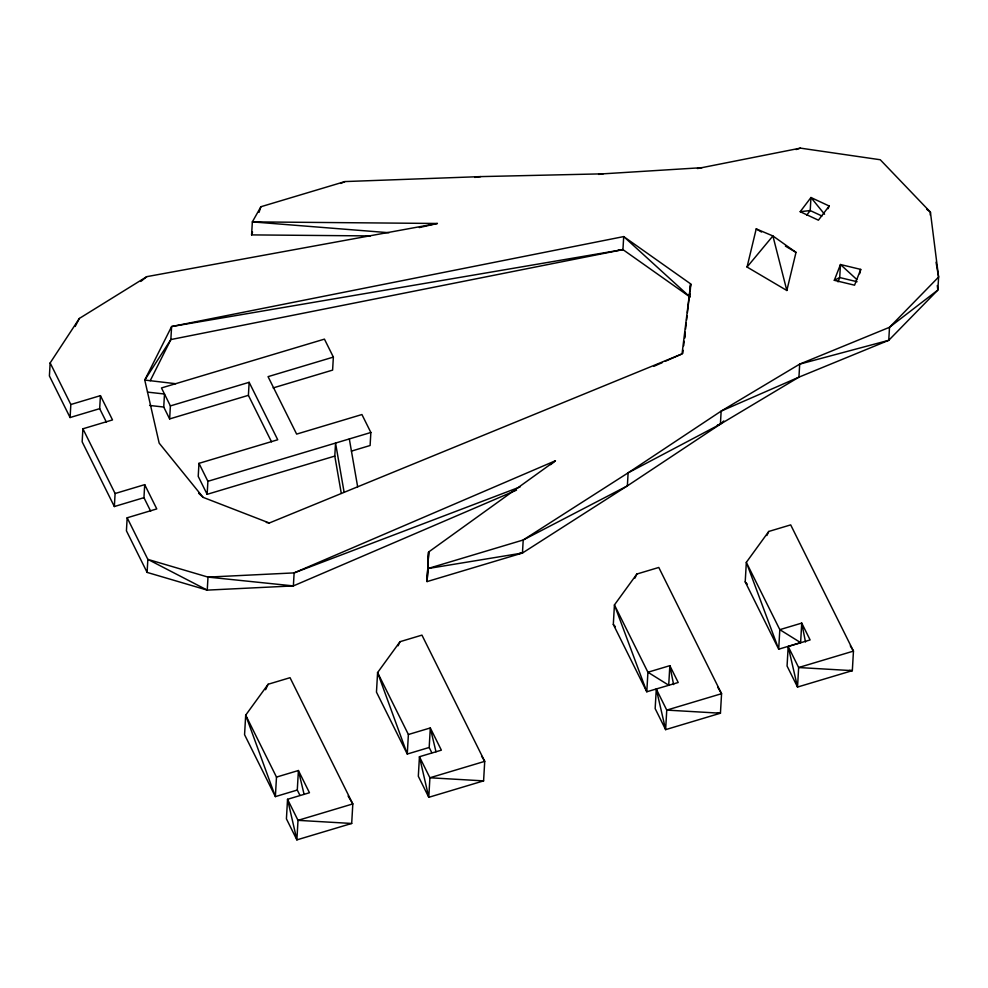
<?xml version="1.0" encoding="UTF-8"?>
<svg xmlns="http://www.w3.org/2000/svg" width="988" height="988" viewBox="0 0 988 988"><rect width="100%" height="100%" fill="white"/><g stroke="black" fill="none" stroke-linecap="round" stroke-linejoin="round"><path stroke-width="1.48" d="M370.327 235.922L251.594 234.897L252.348 221.88L437.375 223.473L146.792 276.652L79.349 318.445L50.153 362.929L49.4 375.946L70.086 417.529L99.677 408.661L100.43 395.645L70.84 404.512L70.086 417.529M100.43 395.645L112.508 419.925L82.906 428.792L82.152 441.809L114.349 506.535L143.952 497.668L144.705 484.651L115.102 493.518L114.349 506.535M144.705 484.651L156.771 508.919L127.168 517.786L126.427 530.815L147.101 572.398L207.245 590.12L293.374 585.909L516.514 490.147M147.101 572.398L147.854 559.381L127.168 517.786M169.64 418.924L170.393 405.907L249.149 382.307L248.396 395.336L169.64 418.924L163.736 407.044L164.49 394.014L147.521 392.113M249.149 382.307L277.727 439.759L198.971 463.347L198.218 476.377L207.147 494.321L334.796 456.086L335.55 443.069L344.133 492.345M207.147 494.321L207.9 481.304L198.971 463.347M276.492 777.087L275.368 796.612L297.289 790.042L298.413 770.517L276.492 777.087L245.691 715.151L268.119 684.264L290.04 677.694L352.815 803.923L351.691 823.461L296.882 839.874L286.421 818.842L287.545 799.304L309.466 792.734L298.413 770.517L304.094 794.377M170.393 405.907L161.464 387.951L324.435 339.131L333.364 357.088L332.61 370.105L273.12 387.926M333.364 357.088L268.057 376.65L296.635 434.103L361.929 414.54L370.858 432.485L370.105 445.514L351.444 451.108M408.39 734.504L407.266 754.042L429.187 747.471L430.311 727.946L408.39 734.504L377.589 672.581L400.017 641.694L421.938 635.123L484.725 761.353L483.589 780.878L428.78 797.304L418.319 776.259L419.443 756.734L441.364 750.164L430.311 727.946L435.992 751.806M520.096 486.923L294.128 572.892L293.374 585.909L207.999 577.103L207.245 590.12L147.854 559.381L207.999 577.103L294.128 572.892L555.392 460.766L428.631 552.008L427.088 581.586L522.454 553.021L523.208 539.991L628.121 472.844L721.154 411.107L799.687 364.127L889.509 327.287L937.847 290.064L938.6 277.048L930.412 212.111L880.259 159.747L800.404 148.126L697.466 168.54M689.933 296.943L622.946 249.618L623.7 236.589L171.603 326.546L144.767 380.059L159.167 443.13L203.108 497.359L269.304 522.998L682.041 353.902L690.686 283.914L623.7 236.589L689.933 296.943L690.106 294.041M673.606 684.573L669.839 665.665L668.715 685.203L647.918 672.235L614.437 604.915L646.794 691.773L647.918 672.235L669.839 665.665L678.213 682.498L646.794 691.773L613.313 624.453L614.437 604.915L636.865 574.028L658.786 567.458L721.561 693.687L720.437 713.213L665.628 729.638L655.155 708.594L656.291 689.068L666.752 710.1L665.628 729.638L656.291 689.068M690.353 289.706L690.686 283.914L687.438 312.591M800.613 642.62L779.816 629.665L746.335 562.345L778.692 649.19L745.211 581.87L746.335 562.345L768.763 531.458L790.684 524.887L853.459 651.104L852.335 670.642L797.526 687.055L787.066 666.023L788.189 646.498L810.111 639.928L801.737 623.095L779.816 629.665L778.692 649.19L800.613 642.62L801.737 623.095L805.504 642.002M930.239 215.001L930.412 212.111L926.769 209.295M682.832 353.334L683.165 350.32M683.684 345.788L684.19 341.268M684.709 336.735L685.215 332.203M685.561 329.189L686.24 323.15M686.586 320.137L687.105 315.604M684.857 338.007L685.24 334.969M747.052 267.032L756.215 228.907L772.9 235.947L796.007 252.372L786.843 290.497L747.052 267.032L772.9 235.947L786.843 290.497M859.684 273.725L860.721 269.403L840.467 264.525L834.304 280.308L854.558 285.186L860.721 269.403M251.594 234.897L252.533 232.081M259.041 212.371L260.894 206.739L344.948 181.57L480.786 176.605L603.149 173.826L701.986 167.676M838.034 281.852L839.714 277.542L840.467 264.525L856.72 279.443M828.043 208.727L829.191 206.01L810.963 197.526L800.194 211.704L818.41 220.188L829.191 206.01M265.574 689.723L268.119 684.264M398.102 645.782L400.017 641.694M634.951 578.116L636.865 574.028M766.849 535.545L768.763 531.458M150.213 380.726L170.85 339.563L171.603 326.546L622.946 249.618L618.352 250.001M75.174 326.46L79.349 318.445M260.894 206.739L252.348 221.88L389.025 232.723M806.628 215.273L810.209 210.555L810.963 197.526L824.56 214.248M723.772 420.95L720.413 424.124L627.368 485.874L522.454 553.021L427.841 568.569L427.088 581.586L428.631 552.008L427.841 568.569L523.208 539.991L627.368 485.874L628.121 472.844L720.413 424.124L798.946 377.144L888.755 340.304L937.847 290.064L937.279 285.532M550.625 464.656L555.392 460.766M140.802 281.457L146.792 276.652M834.304 280.308L839.714 277.542L857.078 281.728M340.774 183.447L344.948 181.57M653.908 366.289L662.343 362.571M665.159 361.336L682.041 353.902M796.032 149.559L800.404 148.126M207.9 481.304L370.858 432.485M717.473 425.001L720.413 424.124L721.154 411.107L798.946 377.144L799.687 364.127L888.755 340.304L889.509 327.287L938.6 277.048L936.044 262.215M419.357 227.573L437.375 223.473M622.946 249.618L170.85 339.563L144.767 380.059L175.666 383.702M474.709 177.408L480.786 176.605M598.592 174.407L603.149 173.826M519.404 553.404L522.454 553.021M800.194 211.704L810.209 210.555L821.93 216.002M483.589 780.878L429.904 777.766L419.443 756.734L428.78 797.304L429.904 777.766L484.725 761.353L481.564 756.079M351.691 823.461L298.006 820.349L287.545 799.304L296.882 839.874L298.006 820.349L352.815 803.923L348.085 796.019M849.297 670.432L852.335 670.642L798.65 667.53L788.189 646.498L797.526 687.055L798.65 667.53L853.459 651.104L850.31 645.843M717.399 713.003L720.437 713.213L666.752 710.1L721.561 693.687L717.621 687.092M149.596 405.451L163.736 407.044M266.328 522.442L269.304 522.998M756.215 228.907L761.513 232.032M785.398 246.111L796.007 252.372M198.637 493.234L203.108 497.359M745.211 581.87L747.261 584.118M613.313 624.453L615.363 626.701M429.187 747.471L431.793 752.695M248.396 395.336L271.527 441.834M297.289 790.042L299.895 795.278M99.677 408.661L106.395 422.148M143.952 497.668L150.658 511.154M50.153 362.929L70.84 404.512M82.906 428.792L115.102 493.518M349.32 438.944L357.656 486.8M334.796 456.086L341.292 493.42M245.691 715.151L244.567 734.689L275.368 796.612L245.691 715.151M377.589 672.581L376.465 692.119L407.266 754.042L377.589 672.581"/></g></svg>
